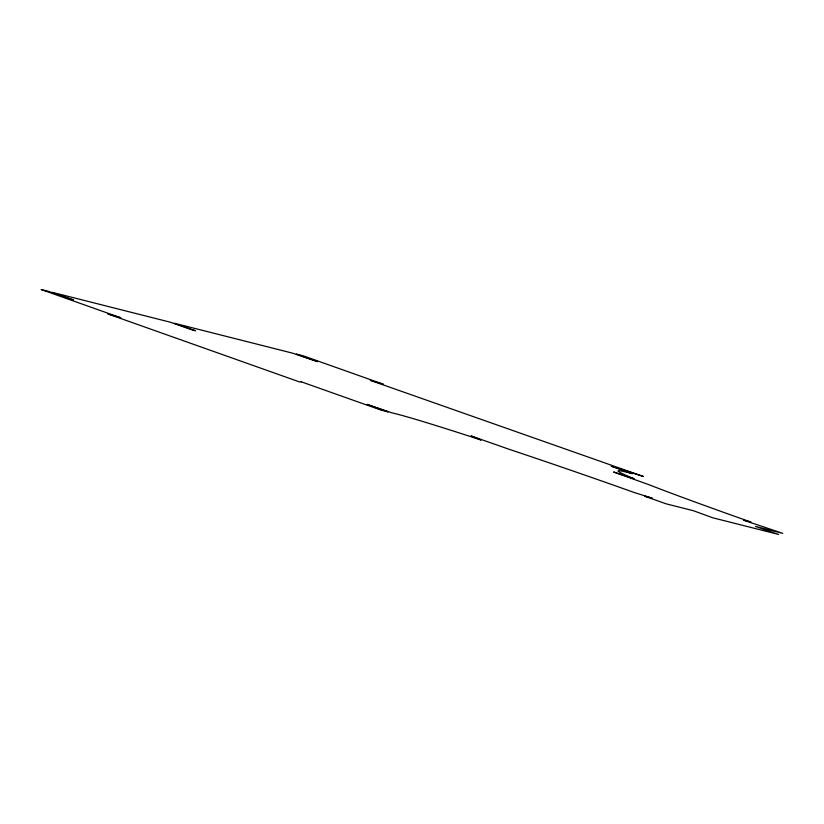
<?xml version="1.0" encoding="UTF-8"?>
<svg xmlns="http://www.w3.org/2000/svg" width="824" height="824" viewBox="0 0 824 824"><rect width="100%" height="100%" fill="white"/><g stroke="black" fill="none" stroke-linecap="round" stroke-linejoin="round"><path stroke-width="1.24" d="M301.296 381.811L299.699 381.986L107.841 313.923L120.819 317.786L41.2 289.543L48.492 291.387L69.721 298.916L73.367 299.843L52.139 292.304L170.609 322.287L191.838 329.827L195.484 330.743L174.255 323.214L292.726 353.197L317.601 361.654L296.372 354.114L303.665 355.968L383.284 384.211L370.306 380.348L643.379 476.478L611.212 466.178L632.441 473.707A188.583 5.263 19 0 0 626.704 475.633L634.13 478.765L613.602 472.008L649.034 484.739A188.583 5.263 19 0 0 750.952 522.056L743.66 520.212L782.8 533.355L755.464 526.433L778.649 534.457L712.77 517.791L693.489 510.746L666.153 503.835L644.914 496.295L652.206 498.139L634.305 492.536A188.583 5.263 19 0 0 509.603 449.451L471.071 435.937L481.103 440.037L463.933 434.433A188.583 5.263 19 0 0 391.853 412.824L366.979 404.368L388.207 411.897L380.925 410.053L301.296 381.811"/></g></svg>
